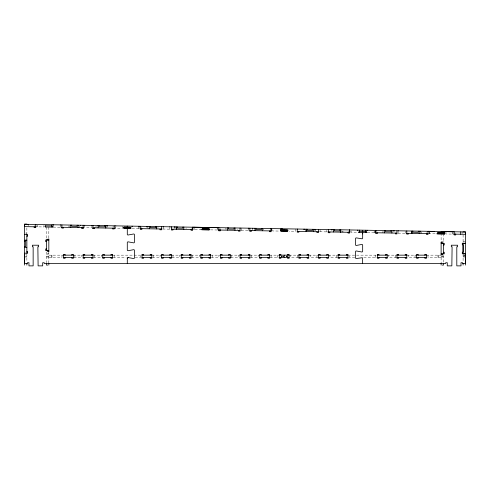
<?xml version="1.0" encoding="UTF-8"?>
<svg xmlns="http://www.w3.org/2000/svg" width="490" height="490" viewBox="0 0 490 490"><rect width="100%" height="100%" fill="white"/><g stroke="black" fill="none" stroke-linecap="round" stroke-linejoin="round"><path stroke-width="0.37" stroke-dasharray="2.45 1.84" d="M28.304 226.098L28.31 225.51M34.582 226.209L34.588 225.621M36.922 226.839L36.946 225.663M37.271 226.846L37.301 225.149M43.971 225.198L43.941 226.962L36.726 226.833M53.618 227.133L53.637 225.823M60.282 227.25L60.307 225.939M68.52 226.607L68.533 225.823M69.292 227.403L69.317 225.835M79.49 227.581L79.515 226.013M84.727 225.32L84.684 227.672L91.354 227.789L91.373 226.613M95.82 227.868L95.844 226.558M96.61 227.489L96.628 226.441M106.802 228.058L106.832 226.49M107.604 227.287L107.616 226.503M113.049 226.993L113.061 226.405M115.383 228.211L115.401 227.035M115.732 228.218L115.744 227.434M122.433 226.368L122.402 228.334L115.181 228.205M138.744 228.616L138.768 227.176M139.185 228.034L139.197 227.446M141.543 228.077L141.549 227.489M146.982 227.979L146.994 227.189M147.76 228.383L147.772 227.599M157.958 228.561L157.982 226.993M163.146 229.044L163.176 227.084M169.81 229.161L169.834 227.985M174.293 228.45L174.318 226.882M175.077 228.469L175.089 227.685M186.059 228.659L186.071 227.875M191.504 228.358L191.517 227.77M193.838 229.577L193.862 228.401M194.187 229.583L194.212 228.407M200.869 228.916L200.857 229.7L193.495 229.571M217.199 229.988L217.223 228.812M219.998 229.449L220.022 228.273M225.437 229.345L225.455 228.168M226.221 229.357L226.233 228.573M237.203 229.553L237.209 229.161M241.601 230.41L241.644 228.058M248.271 230.527L248.314 228.175M252.736 230.606L252.767 229.038M263.736 230.012L263.755 228.836M272.703 229.779L272.685 230.955L279.355 231.072M295.746 229.002L295.703 231.354L289.033 231.237M314.88 230.906L314.892 230.122M315.664 230.919L315.689 229.351M320.062 231.782L320.105 229.43M326.732 231.899L326.757 230.331M342.179 232.168L342.198 230.992M342.963 232.18L342.982 231.004M348.415 231.69L348.427 231.102M350.767 231.727L350.779 231.139M351.134 230.888L351.11 232.321L357.774 232.438M374.115 232.726L374.152 230.962M374.55 232.732L374.574 231.556M376.914 232.186L376.926 231.599M382.341 232.866L382.365 231.562M383.131 232.493L383.149 231.445M398.517 233.154L398.535 232.364M405.187 233.271L405.224 231.305M420.634 233.54L420.665 231.966M421.418 233.552L421.449 231.984M426.882 232.468L426.894 231.88M429.216 233.687L429.246 231.923M429.565 233.693L429.595 231.929M445.931 232.67L445.906 233.981L453.752 234.116M452.576 234.097L452.601 232.658M453.011 234.104L453.03 232.928M455.375 233.552L455.388 232.964M462.462 233.485L462.493 231.911M48.829 253.459L47.653 253.471L47.653 256.203M25.682 233.056L26.864 233.056M443.481 241.809L441.123 241.809L441.123 233.687M463.093 241.803L465.445 241.803M25.682 254.763L26.864 254.763L26.864 262.064M48.829 255.155L63.541 255.155M73.347 255.155L83.153 255.155M92.965 255.155L102.771 255.155M112.578 255.155L142.002 255.155M151.808 255.155L161.614 255.155M171.42 255.155L181.233 255.155M191.039 255.155L200.845 255.155M210.651 255.155L220.457 255.155M230.269 255.155L240.076 255.155M249.882 255.155L259.688 255.155M269.494 255.155L279.306 255.155M289.112 255.155L298.918 255.155M308.725 255.155L318.531 255.155M328.343 255.155L338.149 255.155M347.955 255.155L377.38 255.155M387.186 255.155L396.992 255.155M406.798 255.155L416.604 255.155M426.416 255.155L441.123 255.155L441.123 263.302M463.093 255.4L465.445 255.4M281.248 256.037L282.258 256.037M283.153 256.037L283.52 256.037L283.52 256.625L283.153 256.625M286.154 256.037L287.165 256.037M25.486 256.203L26.864 256.203M46.477 256.203L48.829 256.203M441.123 256.203L443.481 256.203M463.093 256.203L464.404 256.203M281.248 256.331L282.258 256.331M283.153 256.331L283.52 256.331M286.154 256.331L287.165 256.331M281.248 256.625L282.258 256.625M286.154 256.625L287.165 256.625M24.506 256.987L26.864 256.987M46.477 256.993L48.829 256.993M441.123 256.987L443.481 256.987M463.093 256.987L465.445 256.987M48.829 257.507L61.973 257.507L61.973 255.155M73.874 257.507L81.585 257.507L81.585 255.155M93.486 257.507L101.203 257.507L101.203 255.155M113.098 257.507L126.163 257.507M135.173 257.507L140.434 257.507L140.434 255.155M152.329 257.507L160.046 257.507L160.046 255.155M171.947 257.507L179.659 257.507L179.659 255.155M191.559 257.507L199.277 257.507L199.277 255.155M211.178 257.507L218.889 257.507L218.889 255.155M230.79 257.507L238.507 257.507L238.507 255.155M250.402 257.507L258.12 257.507L258.12 255.155M270.021 257.507L278.779 257.507M298.398 257.507L290.68 257.507L290.68 255.155M318.01 257.507L310.293 257.507L310.293 255.155M337.622 257.507L329.911 257.507L329.911 255.155M354.778 257.507L349.523 257.507L349.523 255.155M363.794 257.507L376.853 257.507M396.471 257.507L388.754 257.507L388.754 255.155M416.084 257.507L408.366 257.507L408.366 255.155M441.123 257.507L427.984 257.507L427.984 255.155M53.226 227.121L60.674 227.256M132.073 228.499L139.136 228.622M162.754 229.038L170.6 229.173M210.535 229.871L217.591 229.994M241.209 230.404L248.663 230.533M319.67 231.776L327.516 231.911M367.451 232.609L375.297 232.744M398.125 233.142L405.971 233.283M428.389 233.675L436.235 233.81M464.269 254.892L464.269 256.203M463.093 234.906L463.093 242.587M463.093 253.832L463.093 262.046M443.481 233.687L443.481 242.593M443.481 255.406L443.481 262.848M442.305 255.315L442.305 256.203M438.771 255.155L438.771 257.507M437.987 255.155L437.987 257.507M415.036 255.155L415.036 257.507M395.424 255.155L395.424 257.507M375.805 255.155L375.805 257.507M336.581 255.155L336.581 257.507M316.963 255.155L316.963 257.507M297.35 255.155L297.35 257.507M286.981 256.037L286.981 256.625M286.846 256.037L286.846 256.625M286.693 256.037L286.693 256.625M286.515 256.037L286.515 256.625M286.332 256.037L286.332 256.625M283.33 256.037L283.33 256.625M282.081 256.037L282.081 256.625M281.897 256.037L281.897 256.625M281.719 256.037L281.719 256.625M281.566 256.037L281.566 256.625M281.438 256.037L281.438 256.625M281.334 256.037L281.334 256.625M281.272 256.037L281.272 256.625M277.732 255.155L277.732 257.507M271.068 255.155L271.068 257.507M251.45 255.155L251.45 257.507M231.837 255.155L231.837 257.507M212.219 255.155L212.219 257.507M192.607 255.155L192.607 257.507M172.995 255.155L172.995 257.507M153.376 255.155L153.376 257.507M114.146 255.155L114.146 257.507M94.533 255.155L94.533 257.507M74.915 255.155L74.915 257.507M51.971 255.155L51.971 257.507M51.187 255.155L51.187 257.507M48.829 227.048L48.829 238.501M48.829 252.099L48.829 263.302M46.477 227.048L46.477 238.893M46.477 252.099L46.477 262.812M26.864 227.942L26.864 234.104M287.146 256.625L287.146 256.037L287.079 256.625"/><path stroke-width="0.73" d="M127.29 227.238L127.29 226.061M362.667 233.926L362.667 232.523L362.667 238.134L362.251 238.826L356.389 237.907A0.784 0.784 0 0 0 355.477 238.679L355.477 244.675A0.784 0.784 0 0 0 356.389 245.447L361.755 244.443A0.784 0.784 0 0 1 362.667 245.214L362.667 251.211A0.784 0.784 0 0 1 361.755 251.983L356.389 250.984A0.784 0.784 0 0 0 355.477 251.756L355.477 257.746A0.784 0.784 0 0 0 356.389 258.524L362.392 257.697L362.667 263.522M362.667 230.465L362.667 231.347M27.544 224.714L27.55 224.322M28.322 224.922L28.334 224.334M34.147 226.79L34.135 227.574L35.703 227.605L35.758 224.463M52.087 224.751C50.513 228.481 53.943 226.87 52.081 225.927L45.533 225.81L45.509 226.986L52.442 227.109M53.649 225.363L53.655 224.775M60.319 225.284L60.325 224.892M61.893 224.922L61.85 228.058L63.418 228.089L63.431 227.305M70.75 227.427L70.793 225.075M71.687 225.094L71.663 226.27L77.157 226.368L77.175 225.186M78.063 227.556L78.075 225.204M80.311 225.633L80.317 225.241M81.548 227.617L81.536 228.401L83.104 228.432L83.116 227.648M83.104 228.432L83.159 225.29M84.721 225.712L84.727 225.32M91.391 225.829L91.397 225.437M94.49 227.844L94.478 228.628L92.91 228.603L92.965 225.461M98.061 227.905L98.074 225.553M98.998 225.571L98.98 226.748L104.468 226.839L104.493 225.663M105.387 225.682L105.344 228.034L105.417 225.682M106.838 226.098L106.845 225.706M107.622 226.111L107.629 225.719M112.602 228.162L112.59 228.946L114.158 228.971L114.207 225.835M115.769 226.251L115.775 225.859M130.518 228.475L131.118 227.893L130.536 227.293L124.001 227.182L123.4 227.764L123.982 228.358L130.518 228.475L130.524 227.299L123.988 227.182L123.97 228.358L130.897 228.481M132.104 226.735L132.116 226.147M138.774 226.852L138.786 226.264M139.209 226.858L139.215 226.27M140.354 226.288L140.312 229.43L141.88 229.455L141.892 228.671M147 226.797L147.006 226.405M147.784 226.815L147.79 226.423M149.205 228.799L149.248 226.447M150.142 226.46L150.124 227.636L155.618 227.734L155.636 226.558M156.531 226.576L156.488 228.928L156.555 226.968M160.01 228.989L159.991 229.773L161.559 229.798L161.614 226.662M163.176 227.084L163.188 226.692M169.846 227.201L169.852 226.809M171.42 226.833L171.365 229.969L172.939 230L172.952 229.216M174.311 227.274L174.318 226.882M175.095 227.293L175.102 226.895M176.504 228.493L176.529 226.925L176.523 229.277M177.46 226.937L177.435 228.113L182.929 228.211L182.948 227.035M183.805 229.406L183.842 227.048M191.063 229.528L191.051 230.312L192.619 230.343L192.674 227.207L218.822 227.648M192.619 229.559L192.662 227.207M194.224 227.819L194.23 227.231M200.894 227.74L200.9 227.348M202.425 229.73L202.45 228.554L208.997 228.665L209.573 229.265L208.979 229.841L202.437 229.73L201.862 229.13L202.456 228.554L208.985 228.665L208.967 229.841M202.462 227.764L202.468 227.372M217.229 228.224L217.242 227.636M217.664 228.23L217.676 227.642M218.81 227.66L218.767 230.802L220.335 230.827L220.353 230.043M219.992 230.037L219.998 229.449M227.666 230.171L227.709 227.813M228.603 227.832L228.585 229.008L234.073 229.106L234.091 227.93M234.949 230.294L234.992 227.942M238.465 230.355L238.452 231.139L240.02 231.17L240.076 228.034M248.308 228.567L248.314 228.175M249.882 228.205L249.827 231.341L251.395 231.366L251.407 230.582M252.773 228.646L252.779 228.254M254.978 230.643L255.021 228.291M255.915 228.309L255.896 229.485L261.384 229.583L261.409 228.401M262.297 230.772L262.303 228.42M269.525 230.9L269.512 231.684L271.08 231.709L271.129 228.573M271.16 228.573L271.117 230.925L249.839 230.557M280.96 228.744L280.923 231.096L287.465 231.213L287.483 230.037L280.942 229.92L280.366 230.288L280.684 231.053L287.434 231.213L288.034 230.631L287.452 230.037L280.917 229.92M281.266 229.338L281.272 228.75M282.277 229.357L282.283 228.769M284.194 231.157L284.212 229.982M297.314 229.032L297.228 232.168L298.796 232.199L298.808 231.409M303.916 229.541L303.923 229.149M304.7 229.553L304.707 229.161M306.103 230.753L306.121 229.969M306.128 231.537L306.164 229.185M307.059 229.204L307.04 230.38L312.534 230.471L312.553 229.296M313.404 231.666L313.447 229.314M314.899 229.73L314.905 229.338M315.683 229.743L315.689 229.351M316.926 231.727L316.914 232.511L318.482 232.542L318.531 229.4M328.343 229.571L328.288 232.707L329.856 232.738L329.868 231.954M331.228 230.012L331.234 229.62M332.012 230.031L332.024 229.639M333.439 232.015L333.445 229.663M334.376 229.675L334.352 230.851L339.846 230.949L339.864 229.773M340.721 232.144L340.764 229.792M340.752 232.144L340.783 230.576M348.065 232.272L348.047 233.056L349.615 233.081L349.67 229.945M349.535 232.297L349.578 229.945M357.804 230.674L357.816 230.086M359.44 232.468L359.384 230.116M365.883 232.579L365.92 230.227M367.482 230.649L367.494 230.257M375.689 232.75L375.726 230.398M375.824 230.398L375.769 233.54L377.337 233.565L377.349 232.781M384.583 232.909L384.626 230.557M385.52 230.57L385.501 231.746L390.989 231.844L391.014 230.668M391.896 233.038L391.908 230.68M393.36 231.102L393.366 230.704M394.144 231.115L394.15 230.723M395.381 233.099L395.369 233.883L396.937 233.908L396.992 230.772M398.554 231.188L398.56 230.796M406.798 230.943L406.743 234.079L408.311 234.11L408.329 233.32M411.87 232.989L411.894 231.813M411.894 233.387L411.937 231.029M412.831 231.047L412.813 232.223L418.307 232.321L418.325 231.145M419.177 233.51L419.25 231.157M420.671 231.574L420.677 231.182M426.441 233.638L426.429 234.422L427.997 234.447L428.04 231.311L434.587 231.427M437.803 233.834L437.821 232.658L444.479 232.787L444.951 233.369L444.461 233.944L437.815 233.84L437.239 233.24L437.84 232.664L444.363 232.775M444.338 233.951L444.381 231.599M445.937 232.211L445.949 231.623M452.613 232.131L452.619 231.739M455.731 234.153L455.718 234.937L454.144 234.906L454.187 231.77L441.123 231.537M460.723 234.238L460.796 231.886M92.91 228.603L92.922 227.819L114.556 228.193M127.29 263.522L127.308 258.15M359.458 231.292L358.87 231.764L359.329 232.456M45.539 225.81L44.939 226.392L45.521 226.993M365.975 232.585L366.575 232.009L366.104 231.421L359.366 231.292M26.864 224.126L24.506 224.126L24.506 265.09M463.093 231.929L465.445 231.929L465.445 265.09M24.506 234.624L27.648 234.63L27.648 236.198L26.864 236.198M48.829 239.285L47.261 239.285L47.261 240.069M48.829 240.069L45.693 240.069L45.693 241.637L46.477 241.637M25.094 240.235L26.864 240.235L24.506 240.272M24.506 241.166L25.682 241.166L25.682 246.66L24.506 246.66M441.123 242.593L442.697 242.593L442.697 243.377M465.445 243.261L462.309 243.261L462.309 244.829L463.093 244.829L463.093 252.148L462.309 252.148L462.309 253.722L465.445 253.722L465.445 263.522L462.572 263.522L462.572 262.738L461.004 262.738L461.004 265.874L456.803 265.874L456.803 246.782L457.593 246.782L457.593 245.214L451.315 245.214L451.315 246.782L452.099 246.782L451.847 265.874L447.272 265.874L447.272 262.738L445.704 262.738L445.704 263.522L44.253 263.522L44.253 262.738L42.685 262.738L42.685 265.874L38.11 265.874L37.859 246.782L38.643 246.782L38.643 245.214L32.365 245.214L32.365 246.782L33.148 246.782L33.148 265.874L28.953 265.874L28.953 262.738L27.385 262.738L27.385 263.522L24.506 263.522L24.506 253.201L27.648 253.201L27.648 251.633L26.864 251.633M441.123 243.377L444.265 243.377L444.265 244.945L443.481 244.945M463.093 243.371L465.445 243.371M24.506 247.585L26.864 247.554M46.477 248.963L45.693 248.963L45.693 250.531L48.829 250.531M48.829 251.315L47.261 251.315L47.261 250.531M443.481 252.27L444.265 252.27L444.265 253.838L441.123 253.838M465.445 253.832L463.093 253.832L463.093 242.979M441.123 254.622L442.697 254.622L442.697 253.838M63.541 255.155L73.347 255.155M83.153 255.155L92.965 255.155M102.771 255.155L112.578 255.155M142.002 255.155L151.808 255.155M161.614 255.155L171.42 255.155M181.233 255.155L191.039 255.155M200.845 255.155L210.651 255.155M220.457 255.155L230.269 255.155M240.076 255.155L249.882 255.155M259.688 255.155L269.494 255.155M279.306 255.155L289.112 255.155M298.918 255.155L308.725 255.155M318.531 255.155L328.343 255.155M338.149 255.155L347.955 255.155M377.38 255.155L387.186 255.155M396.992 255.155L406.798 255.155M416.604 255.155L426.416 255.155M63.541 257.507L73.347 257.507M83.153 257.507L92.965 257.507M102.771 257.507L112.578 257.507M142.002 257.507L151.808 257.507M161.614 257.507L171.42 257.507M181.233 257.507L191.039 257.507M200.845 257.507L210.651 257.507M220.457 257.507L230.269 257.507M240.076 257.507L249.882 257.507M259.688 257.507L269.494 257.507M279.306 257.507L289.112 257.507M298.918 257.507L308.725 257.507M318.531 257.507L328.343 257.507M338.149 257.507L347.955 257.507M377.38 257.507L387.186 257.507M396.992 257.507L406.798 257.507M416.604 257.507L426.416 257.507M47.653 265.096L46.477 265.096L46.477 263.357M442.305 265.096L443.481 265.096L443.481 263.357M36.095 226.827L24.5 226.625L24.543 224.267L465.5 231.966L465.457 234.318L453.961 234.116M61.446 227.268L83.508 227.654M139.901 228.634L161.97 229.02M171.384 229.185L192.895 229.565M201.384 229.712L209.359 229.847M218.362 230.006L240.033 230.386M297.271 231.384L318.494 231.752M327.908 231.917L350.032 232.303M358.3 232.45L367.059 232.603M375.499 232.75L396.949 233.124M406.363 233.289L428.04 233.669M436.755 233.816L444.73 233.957M128.037 257.532L133.568 258.542A0.784 0.784 0 0 0 134.481 257.771L134.481 250.47A0.784 0.784 0 0 0 133.568 249.698L128.202 250.696A0.784 0.784 0 0 1 127.29 249.925L127.29 242.624A0.784 0.784 0 0 1 128.202 241.852L133.568 242.85A0.784 0.784 0 0 0 134.481 242.078L134.481 234.777A0.784 0.784 0 0 0 133.568 234.006L128.037 235.016A0.784 0.784 0 0 1 127.29 234.232L127.29 228.42M463.093 263.351L463.093 265.09M443.481 243.377L443.481 253.838M441.123 242.201L441.123 254.88M441.123 263.357L441.123 265.096M424.842 255.155L424.842 254.371L426.416 254.371L426.416 258.291L424.842 258.291L424.842 257.507M418.178 255.155L418.178 254.371L416.604 254.371L416.604 258.291L418.178 258.291L418.178 257.507M405.23 255.155L405.23 254.371L406.798 254.371L406.798 258.291L405.23 258.291L405.23 257.507M398.56 255.155L398.56 254.371L396.992 254.371L396.992 258.291L398.56 258.291L398.56 257.507M385.618 255.155L385.618 254.371L387.186 254.371L387.186 258.291L385.618 258.291L385.618 257.507M378.948 255.155L378.948 254.371L377.38 254.371L377.38 258.291L378.948 258.291L378.948 257.507M346.387 255.155L346.387 254.371L347.955 254.371L347.955 258.291L346.387 258.291L346.387 257.507M339.717 255.155L339.717 254.371L338.149 254.371L338.149 258.291L339.717 258.291L339.717 257.507M326.769 255.155L326.769 254.371L328.343 254.371L328.343 258.291L326.769 258.291L326.769 257.507M320.105 255.155L320.105 254.371L318.531 254.371L318.531 258.291L320.105 258.291L320.105 257.507M307.157 255.155L307.157 254.371L308.725 254.371L308.725 258.291L307.157 258.291L307.157 257.507M300.486 255.155L300.486 254.371L298.918 254.371L298.918 258.291L300.486 258.291L300.486 257.507M287.544 255.155L287.544 254.371L289.112 254.371L289.112 258.291L287.544 258.291L287.544 257.507M284.206 255.155L284.206 257.507M280.874 255.155L280.874 254.371L279.306 254.371L279.306 258.291L280.874 258.291L280.874 257.507M267.926 255.155L267.926 254.371L269.494 254.371L269.494 258.291L267.926 258.291L267.926 257.507M261.256 255.155L261.256 254.371L259.688 254.371L259.688 258.291L261.256 258.291L261.256 257.507M248.314 255.155L248.314 254.371L249.882 254.371L249.882 258.291L248.314 258.291L248.314 257.507M241.644 255.155L241.644 254.371L240.076 254.371L240.076 258.291L241.644 258.291L241.644 257.507M228.695 255.155L228.695 254.371L230.269 254.371L230.269 258.291L228.695 258.291L228.695 257.507M222.031 255.155L222.031 254.371L220.457 254.371L220.457 258.291L222.031 258.291L222.031 257.507M209.083 255.155L209.083 254.371L210.651 254.371L210.651 258.291L209.083 258.291L209.083 257.507M202.413 255.155L202.413 254.371L200.845 254.371L200.845 258.291L202.413 258.291L202.413 257.507M189.471 255.155L189.471 254.371L191.039 254.371L191.039 258.291L189.471 258.291L189.471 257.507M182.801 255.155L182.801 254.371L181.233 254.371L181.233 258.291L182.801 258.291L182.801 257.507M169.852 255.155L169.852 254.371L171.42 254.371L171.42 258.291L169.852 258.291L169.852 257.507M163.182 255.155L163.182 254.371L161.614 254.371L161.614 258.291L163.182 258.291L163.182 257.507M150.24 255.155L150.24 254.371L151.808 254.371L151.808 258.291L150.24 258.291L150.24 257.507M143.57 255.155L143.57 254.371L142.002 254.371L142.002 258.291L143.57 258.291L143.57 257.507M111.01 255.155L111.01 254.371L112.578 254.371L112.578 258.291L111.01 258.291L111.01 257.507M104.339 255.155L104.339 254.371L102.771 254.371L102.771 258.291L104.339 258.291L104.339 257.507M91.391 255.155L91.391 254.371L92.965 254.371L92.965 258.291L91.391 258.291L91.391 257.507M84.727 255.155L84.727 254.371L83.153 254.371L83.153 258.291L84.727 258.291L84.727 257.507M71.779 255.155L71.779 254.371L73.347 254.371L73.347 258.291L71.779 258.291L71.779 257.507M65.109 255.155L65.109 254.371L63.541 254.371L63.541 258.291L65.109 258.291L65.109 257.507M48.829 238.893L48.829 251.578M48.829 263.357L48.829 265.096M46.477 239.677L46.477 250.531M26.864 234.624L26.864 253.195M26.864 263.351L26.864 265.09M127.29 258.316A0.784 0.784 0 0 1 128.202 257.538"/></g></svg>
